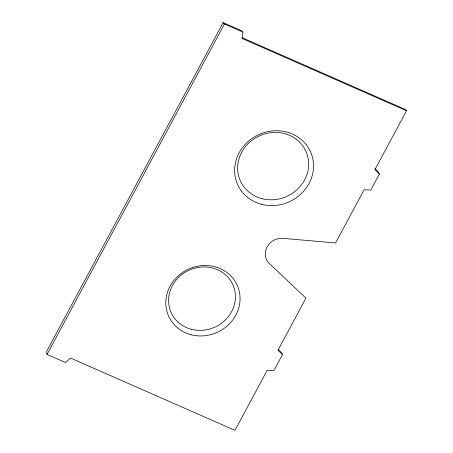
<?xml version="1.0" encoding="UTF-8"?>
<svg xmlns="http://www.w3.org/2000/svg" width="453" height="453" viewBox="0 0 453 453"><rect width="100%" height="100%" fill="white"/><g stroke="black" fill="none" stroke-linecap="round" stroke-linejoin="round"><path stroke-width="0.68" d="M242.95 32.118L242.095 38.448L406.534 110.758L374.925 169.637L379.393 174.088L370.769 190.152L364.144 189.716L335.56 242.955L282.179 238.278A15.713 14.507 -24.4 0 0 267.072 246.947A15.713 14.507 -24.4 0 0 268.872 263.057L305.934 298.148L277.978 350.226L282.446 354.671L273.822 370.735L267.196 370.305L234.96 430.35L70.521 358.04L65.555 362.559L47.055 354.422L46.466 351.726L223.131 22.65L241.63 30.787L242.95 32.118L224.45 23.986L223.131 22.65M47.055 354.422L224.45 23.986M242.072 37.678L405.214 109.422L406.534 110.758M374.982 168.567L378.465 172.027L379.393 174.088M278.533 349.648L281.517 352.615L282.446 354.671M262.128 198.714A35.968 33.205 -24.4 0 0 307.898 157.185A35.968 33.205 -24.4 0 0 249.427 142.44A35.968 33.205 -24.4 0 0 262.128 198.714M261.834 204.394A39.966 36.897 -24.4 0 0 312.689 158.256A39.966 36.897 -24.4 0 0 247.723 141.863A39.966 36.897 -24.4 0 0 261.834 204.394M191.647 329.337A33.85 31.251 -24.4 0 0 234.694 290.226A33.85 31.251 -24.4 0 0 179.648 276.387A33.85 31.251 -24.4 0 0 191.647 329.337M191.426 334.807A37.616 34.728 -24.4 0 0 239.258 291.347A37.616 34.728 -24.4 0 0 178.097 275.968A37.616 34.728 -24.4 0 0 191.426 334.807"/></g></svg>
